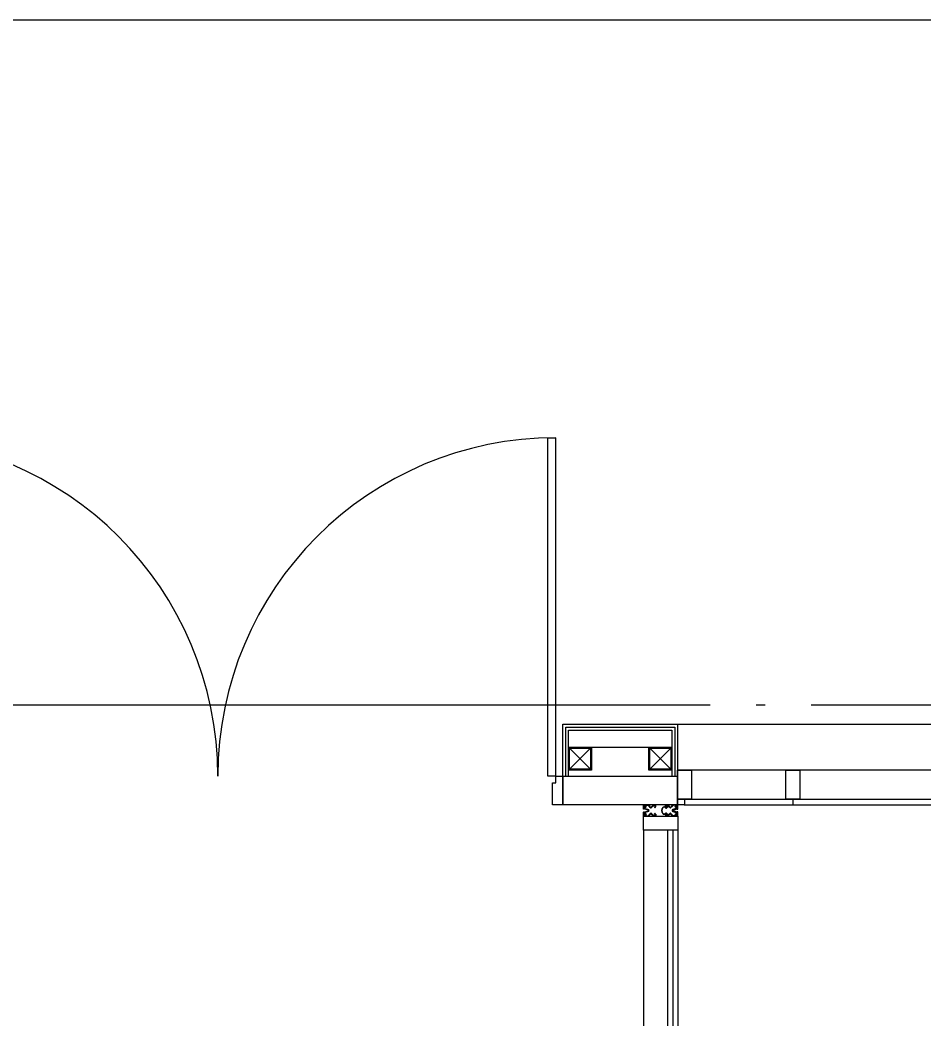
# Model space of a CAD drawing. Header units: millimetres. Extents: x -168200 to 672800, y -7409 to 118800.
# Drawn here: x 274340 to 278270, y 41530 to 45875 of the extents above; entities that cross this region are included whole.
import ezdxf

# ---------------------------------------------------------------- set-up
doc = ezdxf.new("R2010")
doc.units = ezdxf.units.MM
doc.header["$LTSCALE"] = 200
doc.linetypes.add('CEN-GAUN', pattern=[32.2, 30, -1, 0.2, -1])
doc.layers.add('1 BA', color=9, linetype='Continuous')
doc.layers.add('1 CEN', color=15, linetype='CEN-GAUN')

msp = doc.modelspace()

# ---------------------------------------------------------------- linework, layer by layer
at = {"layer": '1 BA'}
for p, q in [((281284.4, 45875), (270300, 45875)), ((276635, 42590), (276635, 44060)), ((276635, 44060), (276670, 44060)), ((276670, 42590), (276670, 44060)), ((276700, 42590), (276700, 42815)), ((276700, 42815), (277198.8, 42815)), ((276712.5, 42590), (276712.5, 42802.5)), ((276712.5, 42802.5), (277186.3, 42802.5)), ((277186.3, 42802.5), (277186.3, 42590)), ((277198.8, 42815), (280425, 42815)), ((277198.8, 42815), (277198.8, 42590)), ((276725, 42590), (276725, 42790)), ((276725, 42790), (277173.8, 42790)), ((277173.8, 42790), (277173.8, 42590)), ((276825, 42715), (277173.8, 42715)), ((276729.5, 42710.5), (276820.5, 42619.5)), ((276820.5, 42710.5), (276729.5, 42619.5)), ((276729.5, 42710.5), (276820.5, 42619.5)), ((276820.5, 42710.5), (276729.5, 42619.5)), ((276729.5, 42710.5), (276820.5, 42619.5)), ((276820.5, 42710.5), (276729.5, 42619.5)), ((276729.5, 42710.5), (276820.5, 42619.5)), ((276820.5, 42710.5), (276729.5, 42619.5)), ((277078.3, 42710.5), (277169.3, 42619.5)), ((277169.3, 42710.5), (277078.3, 42619.5)), ((277078.3, 42710.5), (277169.3, 42619.5)), ((277169.3, 42710.5), (277078.3, 42619.5)), ((277078.3, 42710.5), (277169.3, 42619.5)), ((277169.3, 42710.5), (277078.3, 42619.5)), ((277078.3, 42710.5), (277169.3, 42619.5)), ((277169.3, 42710.5), (277078.3, 42619.5)), ((276670, 42590), (276635, 42590)), ((276670, 42560), (276670, 42590)), ((276670, 42590), (276700, 42590)), ((276700, 42465), (276700, 42590)), ((276700, 42590), (277198.8, 42590)), ((276700, 42590), (276700, 42465)), ((277198.8, 42615), (277258.8, 42615)), ((277198.8, 42465), (277198.8, 42615)), ((277198.8, 42590), (277198.8, 42465)), ((277258.8, 42615), (277258.8, 42489)), ((277670, 42615), (277730, 42615)), ((277670, 42489), (277670, 42615)), ((277730, 42615), (277730, 42489)), ((276655, 42465), (276655, 42560)), ((276655, 42560), (276670, 42560)), ((276700, 42465), (276655, 42465)), ((276655, 42465), (276655, 42465)), ((276655, 42465), (276655, 42465)), ((277198.8, 42465), (276700, 42465)), ((277050, 42446.5), (277050, 42464.5)), ((277050.5, 42465), (277053, 42465)), ((277055.5, 42465), (277053.5, 42465)), ((277053.5, 42465), (277053.5, 42461.6)), ((277055.5, 42465), (277053.5, 42465)), ((277053.5, 42465), (277053.5, 42461.6)), ((277053.5, 42464.5), (277053.5, 42460.6)), ((277053.5, 42458.5), (277053.5, 42457.1)), ((277053.5, 42455), (277053.5, 42451)), ((277053.5, 42454), (277053.5, 42452.3)), ((277053.5, 42454), (277053.5, 42452.3)), ((277053.7, 42461.2), (277054.9, 42460.4)), ((277053.7, 42461.2), (277054.9, 42460.4)), ((277054.9, 42455.2), (277053.7, 42454.4)), ((277054.9, 42455.2), (277053.7, 42454.4)), ((277053.8, 42460.3), (277055.8, 42460.3)), ((277056.8, 42458.8), (277053.8, 42458.8)), ((277053.8, 42456.8), (277056.8, 42456.8)), ((277055.8, 42455.3), (277053.8, 42455.3)), ((277054.5, 42451.3), (277056.5, 42451.3)), ((277054.5, 42451.3), (277056.5, 42451.3)), ((277055.2, 42460.3), (277055.3, 42460.3)), ((277055.2, 42460.3), (277055.3, 42460.3)), ((277055.3, 42455.3), (277055.2, 42455.3)), ((277055.3, 42455.3), (277055.2, 42455.3)), ((277055.5, 42464.3), (277055.5, 42465)), ((277055.5, 42464.3), (277055.5, 42465)), ((277071, 42464.3), (277055.5, 42464.3)), ((277071, 42464.3), (277055.5, 42464.3)), ((277055.5, 42460.5), (277055.5, 42461.8)), ((277055.5, 42460.5), (277055.5, 42461.8)), ((277055.5, 42453.8), (277055.5, 42455.1)), ((277055.5, 42453.8), (277055.5, 42455.1)), ((277055.8, 42460.3), (277055.8, 42460.7)), ((277055.8, 42454.9), (277055.8, 42455.3)), ((277056, 42462.3), (277056.4, 42462.3)), ((277056, 42462.3), (277056.4, 42462.3)), ((277056.4, 42453.3), (277056, 42453.3)), ((277056.4, 42453.3), (277056, 42453.3)), ((277056.6, 42461.1), (277059.3, 42458.5)), ((277059.3, 42457.1), (277056.6, 42454.5)), ((277057.9, 42458.2), (277056.8, 42458.8)), ((277056.8, 42456.8), (277057.9, 42457.4)), ((277057.1, 42462), (277060.9, 42458.2)), ((277057.1, 42462), (277060.9, 42458.2)), ((277060.9, 42457.4), (277057.1, 42453.6)), ((277060.9, 42457.4), (277057.1, 42453.6)), ((277057.2, 42451.6), (277062, 42456.4)), ((277057.2, 42451.6), (277062, 42456.4)), ((277062, 42459.2), (277059.3, 42461.9)), ((277062, 42459.2), (277059.3, 42461.9)), ((277059.6, 42462.8), (277070.3, 42462.8)), ((277059.6, 42462.8), (277070.3, 42462.8)), ((277079, 42465), (277071, 42465)), ((277071, 42465), (277071, 42464.3)), ((277079, 42465), (277071, 42465)), ((277071, 42465), (277071, 42464.3)), ((277071, 42462.5), (277076.9, 42456.7)), ((277071, 42462.5), (277076.9, 42456.7)), ((277082.1, 42453.5), (277073.9, 42461.8)), ((277082.1, 42453.5), (277073.9, 42461.8)), ((277074.6, 42463.5), (277079, 42463.5)), ((277074.6, 42463.5), (277079, 42463.5)), ((277076.9, 42456.7), (277077.2, 42456.7)), ((277076.9, 42456.7), (277077.2, 42456.7)), ((277077.2, 42456.7), (277077.2, 42456.3)), ((277077.2, 42456.7), (277077.2, 42456.3)), ((277077.2, 42456.3), (277081.8, 42451.8)), ((277077.2, 42456.3), (277081.8, 42451.8)), ((277079, 42463.5), (277079, 42465)), ((277079, 42463.5), (277079, 42465)), ((277094, 42464.7), (277082.8, 42453.5)), ((277094, 42464.7), (277082.8, 42453.5)), ((277083.2, 42451.8), (277092.1, 42460.7)), ((277083.2, 42451.8), (277092.1, 42460.7)), ((277092.1, 42460.7), (277092.6, 42460.2)), ((277092.1, 42460.7), (277092.6, 42460.2)), ((277093, 42460.1), (277094.4, 42460.3)), ((277093, 42460.1), (277094.4, 42460.3)), ((277093.9, 42462.4), (277094.6, 42463.2)), ((277093.9, 42462.4), (277094.6, 42463.2)), ((277094.8, 42460.8), (277093.9, 42461.7)), ((277094.8, 42460.8), (277093.9, 42461.7)), ((277102.5, 42465), (277094.7, 42465)), ((277102.5, 42465), (277094.7, 42465)), ((277094.7, 42460.4), (277094.8, 42460.5)), ((277094.7, 42460.4), (277094.8, 42460.5)), ((277095.3, 42463.5), (277101.5, 42463.5)), ((277095.3, 42463.5), (277101.5, 42463.5)), ((277098.8, 42455.9), (277098.6, 42454.5)), ((277098.8, 42455.9), (277098.6, 42454.5)), ((277098.7, 42454.1), (277099.5, 42453.3)), ((277098.7, 42454.1), (277099.5, 42453.3)), ((277099, 42456.3), (277098.9, 42456.2)), ((277099, 42456.3), (277098.9, 42456.2)), ((277100.2, 42455.4), (277099.3, 42456.3)), ((277100.2, 42455.4), (277099.3, 42456.3)), ((277101.7, 42456.1), (277100.9, 42455.4)), ((277101.7, 42456.1), (277100.9, 42455.4)), ((277100.9, 42453.3), (277103.2, 42455.5)), ((277100.9, 42453.3), (277103.2, 42455.5)), ((277102, 42463), (277102, 42456.8)), ((277102, 42463), (277102, 42456.8)), ((277103.5, 42456.2), (277103.5, 42464)), ((277103.5, 42456.2), (277103.5, 42464)), ((277144.9, 42452.8), (277146.9, 42450.8)), ((277147.7, 42451.5), (277145.6, 42453.6)), ((277146.5, 42456.2), (277146.5, 42464)), ((277146.5, 42456.2), (277146.5, 42464)), ((277149.1, 42453.3), (277146.8, 42455.5)), ((277149.1, 42453.3), (277146.8, 42455.5)), ((277147.5, 42465), (277155.3, 42465)), ((277147.5, 42465), (277155.3, 42465)), ((277148, 42463), (277148, 42456.8)), ((277148, 42463), (277148, 42456.8)), ((277148.3, 42456.1), (277149.1, 42455.4)), ((277148.3, 42456.1), (277149.1, 42455.4)), ((277154.7, 42463.5), (277148.5, 42463.5)), ((277154.7, 42463.5), (277148.5, 42463.5)), ((277152.4, 42454.9), (277149.1, 42451.5)), ((277149.5, 42460.8), (277150, 42456.4)), ((277149.8, 42450.8), (277158.8, 42459.8)), ((277149.8, 42455.4), (277150.7, 42456.3)), ((277149.8, 42455.4), (277150.7, 42456.3)), ((277151.3, 42454.1), (277150.5, 42453.3)), ((277151.3, 42454.1), (277150.5, 42453.3)), ((277150.6, 42456.3), (277151, 42456.7)), ((277151.5, 42457.8), (277150.9, 42459.7)), ((277151, 42456.7), (277152.4, 42455.3)), ((277151, 42456.3), (277151.1, 42456.2)), ((277151, 42456.3), (277151.1, 42456.2)), ((277155.5, 42461.9), (277151.2, 42462.4)), ((277151.2, 42455.9), (277151.4, 42454.5)), ((277151.2, 42455.9), (277151.4, 42454.5)), ((277153, 42456.4), (277151.5, 42457.8)), ((277152.2, 42461), (277154.1, 42460.4)), ((277155.5, 42458.2), (277153.7, 42456.4)), ((277154.1, 42460.4), (277155.5, 42459)), ((277155.2, 42460.8), (277156.1, 42461.7)), ((277155.2, 42460.8), (277156.1, 42461.7)), ((277155.2, 42460.9), (277155.6, 42461.4)), ((277156.6, 42459.5), (277155.2, 42460.9)), ((277155.3, 42460.4), (277155.2, 42460.5)), ((277155.3, 42460.4), (277155.2, 42460.5)), ((277156.1, 42462.4), (277155.4, 42463.2)), ((277156.1, 42462.4), (277155.4, 42463.2)), ((277157, 42460.1), (277155.6, 42460.3)), ((277157, 42460.1), (277155.6, 42460.3)), ((277156, 42464.7), (277167.2, 42453.5)), ((277156, 42464.7), (277167.2, 42453.5)), ((277158, 42460.5), (277157.1, 42459.5)), ((277157.9, 42460.7), (277157.4, 42460.2)), ((277157.9, 42460.7), (277157.4, 42460.2)), ((277166.8, 42451.8), (277157.9, 42460.7)), ((277166.8, 42451.8), (277157.9, 42460.7)), ((277158.8, 42460.2), (277158.5, 42460.5)), ((277167.9, 42453.5), (277176.1, 42461.8)), ((277167.9, 42453.5), (277176.1, 42461.8)), ((277172.8, 42456.3), (277168.2, 42451.8)), ((277172.8, 42456.3), (277168.2, 42451.8)), ((277171, 42463.5), (277171, 42465)), ((277171, 42465), (277179, 42465)), ((277171, 42463.5), (277171, 42465)), ((277171, 42465), (277179, 42465)), ((277175.4, 42463.5), (277171, 42463.5)), ((277175.4, 42463.5), (277171, 42463.5)), ((277173.1, 42456.7), (277172.8, 42456.7)), ((277172.8, 42456.7), (277172.8, 42456.3)), ((277173.1, 42456.7), (277172.8, 42456.7)), ((277172.8, 42456.7), (277172.8, 42456.3)), ((277179, 42462.5), (277173.1, 42456.7)), ((277179, 42462.5), (277173.1, 42456.7)), ((277179, 42465), (277179, 42464.3)), ((277179, 42465), (277179, 42464.3)), ((277179, 42464.3), (277194.5, 42464.3)), ((277179, 42464.3), (277194.5, 42464.3)), ((277190.4, 42462.8), (277179.7, 42462.8)), ((277190.4, 42462.8), (277179.7, 42462.8)), ((277188, 42459.2), (277190.7, 42461.9)), ((277188, 42459.2), (277190.7, 42461.9)), ((277192.8, 42451.6), (277188, 42456.4)), ((277192.8, 42451.6), (277188, 42456.4)), ((277192.9, 42462), (277189.1, 42458.2)), ((277192.9, 42462), (277189.1, 42458.2)), ((277189.1, 42457.4), (277192.9, 42453.6)), ((277189.1, 42457.4), (277192.9, 42453.6)), ((277193.4, 42461.1), (277190.7, 42458.5)), ((277190.7, 42457.1), (277193.4, 42454.5)), ((277192.1, 42458.2), (277193.2, 42458.8)), ((277193.2, 42456.8), (277192.1, 42457.4)), ((277193.2, 42458.8), (277196.2, 42458.8)), ((277196.2, 42456.8), (277193.2, 42456.8)), ((277195.5, 42451.3), (277193.5, 42451.3)), ((277195.5, 42451.3), (277193.5, 42451.3)), ((277194, 42462.3), (277193.6, 42462.3)), ((277194, 42462.3), (277193.6, 42462.3)), ((277193.6, 42453.3), (277194, 42453.3)), ((277193.6, 42453.3), (277194, 42453.3)), ((277194.2, 42460.3), (277194.2, 42460.7)), ((277196.2, 42460.3), (277194.2, 42460.3)), ((277194.2, 42454.9), (277194.2, 42455.3)), ((277194.2, 42455.3), (277196.2, 42455.3)), ((277194.5, 42464.3), (277194.5, 42465)), ((277194.5, 42465), (277196.5, 42465)), ((277194.5, 42464.3), (277194.5, 42465)), ((277194.5, 42465), (277196.5, 42465)), ((277194.5, 42460.5), (277194.5, 42461.8)), ((277194.5, 42460.5), (277194.5, 42461.8)), ((277194.5, 42453.8), (277194.5, 42455.1)), ((277194.5, 42453.8), (277194.5, 42455.1)), ((277194.8, 42460.3), (277194.7, 42460.3)), ((277194.8, 42460.3), (277194.7, 42460.3)), ((277194.7, 42455.3), (277194.8, 42455.3)), ((277194.7, 42455.3), (277194.8, 42455.3)), ((277196.3, 42461.2), (277195.1, 42460.4)), ((277196.3, 42461.2), (277195.1, 42460.4)), ((277195.1, 42455.2), (277196.3, 42454.4)), ((277195.1, 42455.2), (277196.3, 42454.4)), ((277196.5, 42465), (277196.5, 42461.6)), ((277196.5, 42465), (277196.5, 42461.6)), ((277196.5, 42464.5), (277196.5, 42460.6)), ((277196.5, 42458.5), (277196.5, 42457.1)), ((277196.5, 42455), (277196.5, 42451)), ((277196.5, 42454), (277196.5, 42452.3)), ((277196.5, 42454), (277196.5, 42452.3)), ((277199.5, 42465), (277197, 42465)), ((277258.8, 42489), (277198.8, 42489)), ((277228.8, 42465), (277198.8, 42465)), ((277200, 42446.5), (277200, 42464.5)), ((277228.8, 42489), (277228.8, 42465)), ((277730, 42489), (277670, 42489)), ((277700, 42489), (277700, 42465)), ((277050, 42415.5), (277050, 42433.5)), ((277050, 42415), (277200, 42415)), ((277050, 42355), (277050, 42415)), ((277053, 42446), (277050.5, 42446)), ((277050.5, 42434), (277053, 42434)), ((277053, 42415), (277050.5, 42415)), ((277071, 42441.4), (277053.5, 42447.1)), ((277053.5, 42447.1), (277053.5, 42446.5)), ((277053.5, 42432.9), (277071, 42438.6)), ((277053.5, 42433.5), (277053.5, 42432.9)), ((277053.5, 42429), (277053.5, 42425)), ((277053.5, 42426), (277053.5, 42427.7)), ((277053.5, 42426), (277053.5, 42427.7)), ((277053.5, 42421.5), (277053.5, 42422.9)), ((277053.5, 42419.4), (277053.5, 42415.5)), ((277053.5, 42415), (277053.5, 42418.4)), ((277053.5, 42415), (277053.5, 42418.4)), ((277055.5, 42415), (277053.5, 42415)), ((277055.5, 42415), (277053.5, 42415)), ((277054.9, 42424.8), (277053.7, 42425.6)), ((277054.9, 42424.8), (277053.7, 42425.6)), ((277053.7, 42418.8), (277054.9, 42419.6)), ((277053.7, 42418.8), (277054.9, 42419.6)), ((277053.8, 42424.7), (277055.8, 42424.7)), ((277053.8, 42423.2), (277056.8, 42423.2)), ((277056.8, 42421.2), (277053.8, 42421.2)), ((277055.8, 42419.7), (277053.8, 42419.7)), ((277054.1, 42450.1), (277071.9, 42444.3)), ((277071.9, 42435.7), (277054.1, 42429.9)), ((277054.5, 42428.7), (277056.5, 42428.7)), ((277054.5, 42428.7), (277056.5, 42428.7)), ((277055.3, 42424.7), (277055.2, 42424.7)), ((277055.3, 42424.7), (277055.2, 42424.7)), ((277055.2, 42419.7), (277055.3, 42419.7)), ((277055.2, 42419.7), (277055.3, 42419.7)), ((277055.5, 42426.2), (277055.5, 42424.9)), ((277055.5, 42426.2), (277055.5, 42424.9)), ((277055.5, 42419.5), (277055.5, 42418.2)), ((277055.5, 42419.5), (277055.5, 42418.2)), ((277071, 42415.7), (277055.5, 42415.7)), ((277055.5, 42415.7), (277055.5, 42415)), ((277071, 42415.7), (277055.5, 42415.7)), ((277055.5, 42415.7), (277055.5, 42415)), ((277055.8, 42424.7), (277055.8, 42425.1)), ((277055.8, 42419.3), (277055.8, 42419.7)), ((277056.4, 42426.7), (277056, 42426.7)), ((277056.4, 42426.7), (277056, 42426.7)), ((277056, 42417.7), (277056.4, 42417.7)), ((277056, 42417.7), (277056.4, 42417.7)), ((277056.6, 42425.5), (277059.3, 42422.9)), ((277059.3, 42421.5), (277056.6, 42418.9)), ((277056.8, 42423.2), (277057.9, 42422.6)), ((277057.9, 42421.8), (277056.8, 42421.2)), ((277060.9, 42422.6), (277057.1, 42426.4)), ((277060.9, 42422.6), (277057.1, 42426.4)), ((277057.1, 42418), (277060.9, 42421.8)), ((277057.1, 42418), (277060.9, 42421.8)), ((277057.2, 42428.4), (277062, 42423.6)), ((277057.2, 42428.4), (277062, 42423.6)), ((277062, 42420.8), (277059.3, 42418.1)), ((277062, 42420.8), (277059.3, 42418.1)), ((277059.6, 42417.2), (277070.3, 42417.2)), ((277059.6, 42417.2), (277070.3, 42417.2)), ((277071, 42417.5), (277076.9, 42423.3)), ((277071, 42417.5), (277076.9, 42423.3)), ((277071, 42415), (277071, 42415.7)), ((277071, 42415), (277071, 42415.7)), ((277079, 42415), (277071, 42415)), ((277079, 42415), (277071, 42415)), ((277082.1, 42426.5), (277073.9, 42418.2)), ((277082.1, 42426.5), (277073.9, 42418.2)), ((277074.6, 42416.5), (277079, 42416.5)), ((277074.6, 42416.5), (277079, 42416.5)), ((277076.9, 42423.3), (277077.2, 42423.3)), ((277076.9, 42423.3), (277077.2, 42423.3)), ((277077.2, 42423.7), (277081.8, 42428.2)), ((277077.2, 42423.7), (277081.8, 42428.2)), ((277077.2, 42423.3), (277077.2, 42423.7)), ((277077.2, 42423.3), (277077.2, 42423.7)), ((277079, 42416.5), (277079, 42415)), ((277079, 42416.5), (277079, 42415)), ((277094, 42415.3), (277082.8, 42426.5)), ((277094, 42415.3), (277082.8, 42426.5)), ((277083.2, 42428.2), (277092.1, 42419.3)), ((277083.2, 42428.2), (277092.1, 42419.3)), ((277092.1, 42419.3), (277092.6, 42419.8)), ((277092.1, 42419.3), (277092.6, 42419.8)), ((277093, 42419.9), (277094.4, 42419.7)), ((277093, 42419.9), (277094.4, 42419.7)), ((277094.8, 42419.2), (277093.9, 42418.3)), ((277094.8, 42419.2), (277093.9, 42418.3)), ((277093.9, 42417.6), (277094.6, 42416.8)), ((277093.9, 42417.6), (277094.6, 42416.8)), ((277094.7, 42419.6), (277094.8, 42419.5)), ((277094.7, 42419.6), (277094.8, 42419.5)), ((277102.5, 42415), (277094.7, 42415)), ((277102.5, 42415), (277094.7, 42415)), ((277095.3, 42416.5), (277101.5, 42416.5)), ((277095.3, 42416.5), (277101.5, 42416.5)), ((277098.8, 42424.1), (277098.6, 42425.5)), ((277098.8, 42424.1), (277098.6, 42425.5)), ((277098.7, 42425.9), (277099.5, 42426.7)), ((277098.7, 42425.9), (277099.5, 42426.7)), ((277099, 42423.7), (277098.9, 42423.8)), ((277099, 42423.7), (277098.9, 42423.8)), ((277100.2, 42424.6), (277099.3, 42423.7)), ((277100.2, 42424.6), (277099.3, 42423.7)), ((277100.9, 42426.7), (277103.2, 42424.5)), ((277100.9, 42426.7), (277103.2, 42424.5)), ((277101.7, 42423.9), (277100.9, 42424.6)), ((277101.7, 42423.9), (277100.9, 42424.6)), ((277102, 42417), (277102, 42423.2)), ((277102, 42417), (277102, 42423.2)), ((277103.5, 42423.8), (277103.5, 42416)), ((277103.5, 42423.8), (277103.5, 42416)), ((277146.9, 42429.3), (277144.9, 42427.2)), ((277145.6, 42426.5), (277147.7, 42428.6)), ((277146.5, 42423.8), (277146.5, 42416)), ((277146.5, 42423.8), (277146.5, 42416)), ((277149.1, 42426.7), (277146.8, 42424.5)), ((277149.1, 42426.7), (277146.8, 42424.5)), ((277147.5, 42415), (277155.3, 42415)), ((277147.5, 42415), (277155.3, 42415)), ((277148, 42417), (277148, 42423.2)), ((277148, 42417), (277148, 42423.2)), ((277148.3, 42423.9), (277149.1, 42424.6)), ((277148.3, 42423.9), (277149.1, 42424.6)), ((277154.7, 42416.5), (277148.5, 42416.5)), ((277154.7, 42416.5), (277148.5, 42416.5)), ((277149.1, 42428.6), (277152.4, 42425.2)), ((277150, 42423.6), (277149.5, 42419.3)), ((277158.8, 42420.3), (277149.8, 42429.3)), ((277149.8, 42424.6), (277150.7, 42423.7)), ((277149.8, 42424.6), (277150.7, 42423.7)), ((277151.3, 42425.9), (277150.5, 42426.7)), ((277151.3, 42425.9), (277150.5, 42426.7)), ((277151, 42423.4), (277150.6, 42423.8)), ((277151.5, 42422.3), (277150.9, 42420.4)), ((277152.4, 42424.8), (277151, 42423.4)), ((277151, 42423.7), (277151.1, 42423.8)), ((277151, 42423.7), (277151.1, 42423.8)), ((277151.2, 42424.1), (277151.4, 42425.5)), ((277151.2, 42424.1), (277151.4, 42425.5)), ((277151.2, 42417.6), (277155.5, 42418.2)), ((277153, 42423.7), (277151.5, 42422.3)), ((277152.2, 42419.1), (277154.1, 42419.7)), ((277155.5, 42421.8), (277153.7, 42423.7)), ((277154.1, 42419.7), (277155.5, 42421.1)), ((277155.2, 42419.2), (277156.6, 42420.6)), ((277155.3, 42419.6), (277155.2, 42419.5)), ((277155.3, 42419.6), (277155.2, 42419.5)), ((277155.6, 42418.7), (277155.2, 42419.2)), ((277155.2, 42419.2), (277156.1, 42418.3)), ((277155.2, 42419.2), (277156.1, 42418.3)), ((277156.1, 42417.6), (277155.4, 42416.8)), ((277156.1, 42417.6), (277155.4, 42416.8)), ((277157, 42419.9), (277155.6, 42419.7)), ((277157, 42419.9), (277155.6, 42419.7)), ((277156, 42415.3), (277167.2, 42426.5)), ((277156, 42415.3), (277167.2, 42426.5)), ((277157.1, 42420.6), (277158, 42419.6)), ((277157.9, 42419.3), (277157.4, 42419.8)), ((277157.9, 42419.3), (277157.4, 42419.8)), ((277166.8, 42428.2), (277157.9, 42419.3)), ((277166.8, 42428.2), (277157.9, 42419.3)), ((277158.5, 42419.6), (277158.8, 42419.9)), ((277167.9, 42426.5), (277176.1, 42418.2)), ((277167.9, 42426.5), (277176.1, 42418.2)), ((277172.8, 42423.7), (277168.2, 42428.2)), ((277172.8, 42423.7), (277168.2, 42428.2)), ((277175.4, 42416.5), (277171, 42416.5)), ((277171, 42416.5), (277171, 42415)), ((277175.4, 42416.5), (277171, 42416.5)), ((277171, 42416.5), (277171, 42415)), ((277171, 42415), (277179, 42415)), ((277171, 42415), (277179, 42415)), ((277172.8, 42423.3), (277172.8, 42423.7)), ((277172.8, 42423.3), (277172.8, 42423.7)), ((277173.1, 42423.3), (277172.8, 42423.3)), ((277173.1, 42423.3), (277172.8, 42423.3)), ((277179, 42417.5), (277173.1, 42423.3)), ((277179, 42417.5), (277173.1, 42423.3)), ((277195.9, 42450.1), (277178.1, 42444.3)), ((277178.1, 42435.7), (277195.9, 42429.9)), ((277179, 42441.4), (277196.5, 42447.1)), ((277196.5, 42432.9), (277179, 42438.6)), ((277179, 42415), (277179, 42415.7)), ((277179, 42415.7), (277194.5, 42415.7)), ((277179, 42415), (277179, 42415.7)), ((277179, 42415.7), (277194.5, 42415.7)), ((277190.4, 42417.2), (277179.7, 42417.2)), ((277190.4, 42417.2), (277179.7, 42417.2)), ((277192.8, 42428.4), (277188, 42423.6)), ((277192.8, 42428.4), (277188, 42423.6)), ((277188, 42420.8), (277190.7, 42418.1)), ((277188, 42420.8), (277190.7, 42418.1)), ((277189.1, 42422.6), (277192.9, 42426.4)), ((277189.1, 42422.6), (277192.9, 42426.4)), ((277192.9, 42418), (277189.1, 42421.8)), ((277192.9, 42418), (277189.1, 42421.8)), ((277193.4, 42425.5), (277190.7, 42422.9)), ((277190.7, 42421.5), (277193.4, 42418.9)), ((277193.2, 42423.2), (277192.1, 42422.6)), ((277192.1, 42421.8), (277193.2, 42421.2)), ((277196.2, 42423.2), (277193.2, 42423.2)), ((277193.2, 42421.2), (277196.2, 42421.2)), ((277195.5, 42428.7), (277193.5, 42428.7)), ((277195.5, 42428.7), (277193.5, 42428.7)), ((277193.6, 42426.7), (277194, 42426.7)), ((277193.6, 42426.7), (277194, 42426.7)), ((277194, 42417.7), (277193.6, 42417.7)), ((277194, 42417.7), (277193.6, 42417.7)), ((277194.2, 42424.7), (277194.2, 42425.1)), ((277196.2, 42424.7), (277194.2, 42424.7)), ((277194.2, 42419.3), (277194.2, 42419.7)), ((277194.2, 42419.7), (277196.2, 42419.7)), ((277194.5, 42426.2), (277194.5, 42424.9)), ((277194.5, 42426.2), (277194.5, 42424.9)), ((277194.5, 42419.5), (277194.5, 42418.2)), ((277194.5, 42419.5), (277194.5, 42418.2)), ((277194.5, 42415.7), (277194.5, 42415)), ((277194.5, 42415.7), (277194.5, 42415)), ((277194.5, 42415), (277196.5, 42415)), ((277194.5, 42415), (277196.5, 42415)), ((277194.7, 42424.7), (277194.8, 42424.7)), ((277194.7, 42424.7), (277194.8, 42424.7)), ((277194.8, 42419.7), (277194.7, 42419.7)), ((277194.8, 42419.7), (277194.7, 42419.7)), ((277195.1, 42424.8), (277196.3, 42425.6)), ((277195.1, 42424.8), (277196.3, 42425.6)), ((277196.3, 42418.8), (277195.1, 42419.6)), ((277196.3, 42418.8), (277195.1, 42419.6)), ((277196.5, 42447.1), (277196.5, 42446.5)), ((277196.5, 42433.5), (277196.5, 42432.9)), ((277196.5, 42429), (277196.5, 42425)), ((277196.5, 42426), (277196.5, 42427.7)), ((277196.5, 42426), (277196.5, 42427.7)), ((277196.5, 42421.5), (277196.5, 42422.9)), ((277196.5, 42419.4), (277196.5, 42415.5)), ((277196.5, 42415), (277196.5, 42418.4)), ((277196.5, 42415), (277196.5, 42418.4)), ((277197, 42446), (277199.5, 42446)), ((277199.5, 42434), (277197, 42434)), ((277197, 42415), (277199.5, 42415)), ((277200, 42415.5), (277200, 42433.5)), ((277200, 42415), (277200, 42355)), ((277200, 42355), (277050, 42355))]:
    msp.add_line(p, q, dxfattribs=at)
at = {"layer": '1 BA', "linetype": 'Continuous'}
for p, q in [((281284.4, 42615), (277198.8, 42615)), ((277050, 42355), (277050, 14520)), ((277200, 42355), (277200, 14580))]:
    msp.add_line(p, q, dxfattribs=at)
at = {"layer": '1 BA', "linetype": 'Continuous', "ltscale": 2}
for p, q in [((277198.8, 42489), (281410.4, 42489)), ((277227.6, 42465), (281434.4, 42465)), ((277156, 14580), (277156, 42355)), ((277180, 14580), (277180, 42355))]:
    msp.add_line(p, q, dxfattribs=at)
at = {"layer": '1 BA'}
for points in [[(276825, 42615), (276725, 42615), (276725, 42715), (276825, 42715)], [(277173.8, 42615), (277073.8, 42615), (277073.8, 42715), (277173.8, 42715)], [(276820.5, 42619.5), (276729.5, 42619.5), (276729.5, 42710.5), (276820.5, 42710.5)], [(277169.3, 42619.5), (277078.3, 42619.5), (277078.3, 42710.5), (277169.3, 42710.5)]]:
    msp.add_lwpolyline(points, close=True, dxfattribs=at)
for centre, radius, start, end in [((273730, 42590), 1470, 0, 90), ((276670, 42590), 1470, 90, 180), ((277050.5, 42464.5), 0.5, 90, 180), ((277053, 42464.5), 0.5, 0, 90), ((277053.5, 42450.3), 0.5, 106.6015, 325.2724), ((277053.3, 42451), 0.2, 286.6015, 360), ((277054, 42461.6), 0.5, 180, 235), ((277054, 42461.6), 0.5, 180, 235), ((277053.8, 42460.6), 0.3, 180, 270), ((277053.8, 42458.5), 0.3, 90, 180), ((277053.8, 42457.1), 0.3, 180, 270), ((277053.8, 42455), 0.3, 90, 180), ((277054, 42454), 0.5, 125, 180), ((277054, 42454), 0.5, 125, 180), ((277054.5, 42452.3), 1, 180, 270), ((277054.5, 42452.3), 1, 180, 270), ((277055.2, 42460.8), 0.5, 235, 270), ((277055.2, 42460.8), 0.5, 235, 270), ((277055.2, 42454.8), 0.5, 90, 125), ((277055.2, 42454.8), 0.5, 90, 125), ((277055.3, 42460.5), 0.2, 270, 360), ((277055.3, 42460.5), 0.2, 270, 0), ((277055.3, 42455.1), 0.2, 0, 90), ((277055.3, 42455.1), 0.2, 360, 90), ((277056, 42461.8), 0.5, 90, 180), ((277056, 42461.8), 0.5, 90, 180), ((277056, 42453.8), 0.5, 180, 270), ((277056, 42453.8), 0.5, 180, 270), ((277056.3, 42460.7), 0.5, 46.2557, 180), ((277056.3, 42454.9), 0.5, 180, 313.7443), ((277056.4, 42461.3), 1, 45, 90), ((277056.4, 42461.3), 1, 45, 90), ((277056.4, 42454.3), 1, 270, 315), ((277056.4, 42454.3), 1, 270, 315), ((277056.5, 42452.3), 1, 270, 315), ((277056.5, 42452.3), 1, 270, 315), ((277057.6, 42457.8), 0.5, 298.7298, 61.2702), ((277059.6, 42462.3), 0.5, 90, 225), ((277059.6, 42462.3), 0.5, 90, 225), ((277058.6, 42457.8), 1, 313.7443, 46.2557), ((277060.6, 42457.8), 0.5, 315, 45), ((277060.6, 42457.8), 0.5, 315, 45), ((277060.6, 42457.8), 2, 315, 45), ((277060.6, 42457.8), 2, 315, 45), ((277070.3, 42461.8), 1, 45, 90), ((277070.3, 42461.8), 1, 45, 90), ((277074.6, 42462.5), 1, 90, 225), ((277074.6, 42462.5), 1, 90, 225), ((277082.5, 42452.5), 1, 225, 315), ((277082.5, 42452.5), 1, 225, 315), ((277082.5, 42453.9), 0.5, 225, 315), ((277082.5, 42453.9), 0.5, 225, 315), ((277092.9, 42460.5), 0.5, 225, 280), ((277092.9, 42460.5), 0.5, 225, 280), ((277094.2, 42462.1), 0.5, 135, 225), ((277094.2, 42462.1), 0.5, 135, 225), ((277094.7, 42464), 1, 90, 135), ((277094.7, 42464), 1, 90, 135), ((277094.3, 42460.8), 0.5, 280, 315), ((277094.3, 42460.8), 0.5, 280, 315), ((277095.3, 42462.5), 1, 90, 135), ((277095.3, 42462.5), 1, 90, 135), ((277094.7, 42460.7), 0.2, 315, 45), ((277094.7, 42460.7), 0.2, 315, 45), ((277099, 42454.4), 0.5, 170, 225), ((277099, 42454.4), 0.5, 170, 225), ((277099.3, 42455.8), 0.5, 135, 170), ((277099.3, 42455.8), 0.5, 135, 170), ((277099.2, 42456.2), 0.2, 45, 135), ((277099.2, 42456.2), 0.2, 45, 135), ((277100.2, 42454), 1, 225, 315), ((277100.2, 42454), 1, 225, 315), ((277100.6, 42455.7), 0.5, 225, 315), ((277100.6, 42455.7), 0.5, 225, 315), ((277101.5, 42463), 0.5, 0, 90), ((277101.5, 42463), 0.5, 0, 90), ((277101, 42456.8), 1, 315, 0), ((277101, 42456.8), 1, 315, 360), ((277102.5, 42464), 1, 0, 90), ((277102.5, 42464), 1, 0, 90), ((277102.5, 42456.2), 1, 315, 360), ((277102.5, 42456.2), 1, 315, 360), ((277148.4, 42440), 19.5, 136.9559, 223.0416), ((277148.4, 42440), 18.5, 136.956, 223.0416), ((277140, 42447.9), 8.02, 45.1484, 136.8087), ((277140, 42447.9), 7, 45.0051, 136.9521), ((277147.5, 42464), 1, 90, 180), ((277147.5, 42464), 1, 90, 180), ((277147.5, 42456.2), 1, 180, 225), ((277147.5, 42456.2), 1, 180, 225), ((277148.4, 42452.2), 2, 225, 315), ((277148.4, 42452.2), 1, 225, 315), ((277148.5, 42463), 0.5, 90, 180), ((277148.5, 42463), 0.5, 90, 180), ((277149, 42456.8), 1, 180, 225), ((277149, 42456.8), 1, 180, 225), ((277149.4, 42455.7), 0.5, 225, 315), ((277149.4, 42455.7), 0.5, 225, 315), ((277149.8, 42454), 1, 225, 315), ((277149.8, 42454), 1, 225, 315), ((277151, 42461), 1.5, 82.3667, 187.6333), ((277150.3, 42456.5), 0.3, 187.6333, 315), ((277150.8, 42456.2), 0.2, 45, 135), ((277150.8, 42456.2), 0.2, 45, 135), ((277151.9, 42460), 1, 72.3778, 197.6222), ((277150.7, 42455.8), 0.5, 10, 45), ((277150.7, 42455.8), 0.5, 10, 45), ((277151, 42454.4), 0.5, 315, 10), ((277151, 42454.4), 0.5, 315, 10), ((277152.2, 42455.1), 0.3, 315, 45), ((277153.3, 42456.8), 0.5, 225, 315), ((277154.7, 42462.5), 1, 45, 90), ((277154.7, 42462.5), 1, 45, 90), ((277155.3, 42460.7), 0.2, 135, 225), ((277155.3, 42460.7), 0.2, 135, 225), ((277155.3, 42464), 1, 45, 90), ((277155.3, 42464), 1, 45, 90), ((277155.7, 42460.8), 0.5, 225, 260), ((277155.7, 42460.8), 0.5, 225, 260), ((277155.4, 42461.6), 0.3, 315, 82.3667), ((277155.2, 42458.6), 0.5, 315, 45), ((277155.8, 42462.1), 0.5, 315, 45), ((277155.8, 42462.1), 0.5, 315, 45), ((277156.8, 42459.7), 0.3, 225, 315), ((277157.1, 42460.5), 0.5, 260, 315), ((277157.1, 42460.5), 0.5, 260, 315), ((277158.3, 42460.3), 0.3, 45, 135), ((277158.5, 42460), 0.3, 315, 45), ((277167.5, 42452.5), 1, 225, 315), ((277167.5, 42452.5), 1, 225, 315), ((277167.5, 42453.9), 0.5, 225, 315), ((277167.5, 42453.9), 0.5, 225, 315), ((277175.4, 42462.5), 1, 315, 90), ((277175.4, 42462.5), 1, 315, 90), ((277179.7, 42461.8), 1, 90, 135), ((277179.7, 42461.8), 1, 90, 135), ((277189.4, 42457.8), 2, 135, 225), ((277189.4, 42457.8), 2, 135, 225), ((277189.4, 42457.8), 0.5, 135, 225), ((277189.4, 42457.8), 0.5, 135, 225), ((277190.4, 42462.3), 0.5, 315, 90), ((277190.4, 42462.3), 0.5, 315, 90), ((277191.4, 42457.8), 1, 133.7443, 226.2557), ((277192.4, 42457.8), 0.5, 118.7298, 241.2702), ((277193.5, 42452.3), 1, 225, 270), ((277193.5, 42452.3), 1, 225, 270), ((277193.6, 42461.3), 1, 90, 135), ((277193.6, 42461.3), 1, 90, 135), ((277193.6, 42454.3), 1, 225, 270), ((277193.6, 42454.3), 1, 225, 270), ((277193.7, 42460.7), 0.5, 360, 133.7443), ((277193.7, 42454.9), 0.5, 226.2557, 0), ((277194, 42461.8), 0.5, 0, 90), ((277194, 42461.8), 0.5, 0, 90), ((277194, 42453.8), 0.5, 270, 360), ((277194, 42453.8), 0.5, 270, 360), ((277194.7, 42460.5), 0.2, 180, 270), ((277194.7, 42460.5), 0.2, 180, 270), ((277194.7, 42455.1), 0.2, 90, 180), ((277194.7, 42455.1), 0.2, 90, 180), ((277194.8, 42460.8), 0.5, 270, 305), ((277194.8, 42460.8), 0.5, 270, 305), ((277194.8, 42454.8), 0.5, 55, 90), ((277194.8, 42454.8), 0.5, 55, 90), ((277195.5, 42452.3), 1, 270, 360), ((277195.5, 42452.3), 1, 270, 360), ((277196.5, 42450.3), 0.5, 214.7276, 73.3985), ((277196.2, 42460.6), 0.3, 270, 360), ((277196.2, 42458.5), 0.3, 360, 90), ((277196.2, 42457.1), 0.3, 270, 360), ((277196.2, 42455), 0.3, 360, 90), ((277196, 42461.6), 0.5, 305, 0), ((277196, 42461.6), 0.5, 305, 0), ((277196, 42454), 0.5, 360, 55), ((277196, 42454), 0.5, 360, 55), ((277197, 42464.5), 0.5, 90, 180), ((277196.7, 42451), 0.2, 180, 253.3985), ((277199.5, 42464.5), 0.5, 360, 90), ((277050.5, 42446.5), 0.5, 180, 270), ((277050.5, 42433.5), 0.5, 90, 180), ((277050.5, 42415.5), 0.5, 180, 270), ((277053, 42446.5), 0.5, 270, 0), ((277053, 42433.5), 0.5, 0, 90), ((277053.5, 42429.7), 0.5, 34.7276, 253.3985), ((277053, 42415.5), 0.5, 270, 360), ((277053.3, 42429), 0.2, 0, 73.3985), ((277054.5, 42427.7), 1, 90, 180), ((277054.5, 42427.7), 1, 90, 180), ((277054, 42426), 0.5, 180, 235), ((277054, 42426), 0.5, 180, 235), ((277053.8, 42425), 0.3, 180, 270), ((277053.8, 42422.9), 0.3, 90, 180), ((277053.8, 42421.5), 0.3, 180, 270), ((277053.8, 42419.4), 0.3, 90, 180), ((277054, 42418.4), 0.5, 125, 180), ((277054, 42418.4), 0.5, 125, 180), ((277054.1, 42449.9), 0.2, 71.8739, 145.2724), ((277054.1, 42430.1), 0.2, 214.7276, 288.1261), ((277055.2, 42425.2), 0.5, 235, 270), ((277055.2, 42425.2), 0.5, 235, 270), ((277055.2, 42419.2), 0.5, 90, 125), ((277055.2, 42419.2), 0.5, 90, 125), ((277055.3, 42424.9), 0.2, 270, 360), ((277055.3, 42424.9), 0.2, 270, 0), ((277055.3, 42419.5), 0.2, 0, 90), ((277055.3, 42419.5), 0.2, 360, 90), ((277056, 42426.2), 0.5, 90, 180), ((277056, 42426.2), 0.5, 90, 180), ((277056, 42418.2), 0.5, 180, 270), ((277056, 42418.2), 0.5, 180, 270), ((277056.3, 42425.1), 0.5, 46.2557, 180), ((277056.3, 42419.3), 0.5, 180, 313.7443), ((277056.4, 42425.7), 1, 45, 90), ((277056.4, 42425.7), 1, 45, 90), ((277056.4, 42418.7), 1, 270, 315), ((277056.4, 42418.7), 1, 270, 315), ((277056.5, 42427.7), 1, 45, 90), ((277056.5, 42427.7), 1, 45, 90), ((277057.6, 42422.2), 0.5, 298.7298, 61.2702), ((277059.6, 42417.7), 0.5, 135, 270), ((277059.6, 42417.7), 0.5, 135, 270), ((277058.6, 42422.2), 1, 313.7443, 46.2557), ((277060.6, 42422.2), 0.5, 315, 45), ((277060.6, 42422.2), 0.5, 315, 45), ((277060.6, 42422.2), 2, 315, 45), ((277060.6, 42422.2), 2, 315, 45), ((277070.3, 42418.2), 1, 270, 315), ((277070.3, 42418.2), 1, 270, 315), ((277070.5, 42440), 1.5, 288.1261, 71.8739), ((277070.5, 42440), 4.5, 288.1261, 71.8739), ((277074.6, 42417.5), 1, 135, 270), ((277074.6, 42417.5), 1, 135, 270), ((277082.5, 42427.5), 1, 45, 135), ((277082.5, 42427.5), 1, 45, 135), ((277082.5, 42426.1), 0.5, 45, 135), ((277082.5, 42426.1), 0.5, 45, 135), ((277092.9, 42419.5), 0.5, 80, 135), ((277092.9, 42419.5), 0.5, 80, 135), ((277094.2, 42417.9), 0.5, 135, 225), ((277094.2, 42417.9), 0.5, 135, 225), ((277094.7, 42416), 1, 225, 270), ((277094.7, 42416), 1, 225, 270), ((277094.3, 42419.2), 0.5, 45, 80), ((277094.3, 42419.2), 0.5, 45, 80), ((277095.3, 42417.5), 1, 225, 270), ((277095.3, 42417.5), 1, 225, 270), ((277094.7, 42419.3), 0.2, 315, 45), ((277094.7, 42419.3), 0.2, 315, 45), ((277099, 42425.6), 0.5, 135, 190), ((277099, 42425.6), 0.5, 135, 190), ((277099.3, 42424.2), 0.5, 190, 225), ((277099.3, 42424.2), 0.5, 190, 225), ((277099.2, 42423.8), 0.2, 225, 315), ((277099.2, 42423.8), 0.2, 225, 315), ((277100.2, 42426), 1, 45, 135), ((277100.2, 42426), 1, 45, 135), ((277100.6, 42424.3), 0.5, 45, 135), ((277100.6, 42424.3), 0.5, 45, 135), ((277101.5, 42417), 0.5, 270, 0), ((277101.5, 42417), 0.5, 270, 0), ((277101, 42423.2), 1, 0, 45), ((277101, 42423.2), 1, 0, 45), ((277102.5, 42416), 1, 270, 0), ((277102.5, 42416), 1, 270, 0), ((277102.5, 42423.8), 1, 0, 45), ((277102.5, 42423.8), 1, 0, 45), ((277140, 42432.2), 8, 223.0416, 315), ((277140, 42432.2), 7, 223.0416, 315), ((277147.5, 42423.8), 1, 135, 180), ((277147.5, 42423.8), 1, 135, 180), ((277147.5, 42416), 1, 180, 270), ((277147.5, 42416), 1, 180, 270), ((277148.4, 42427.8), 2, 45, 135), ((277148.4, 42427.8), 1, 45, 135), ((277149, 42423.2), 1, 135, 180), ((277149, 42423.2), 1, 135, 180), ((277148.5, 42417), 0.5, 180, 270), ((277148.5, 42417), 0.5, 180, 270), ((277149.8, 42426), 1, 45, 135), ((277149.8, 42426), 1, 45, 135), ((277149.4, 42424.3), 0.5, 45, 135), ((277149.4, 42424.3), 0.5, 45, 135), ((277151, 42419.1), 1.5, 172.3667, 277.6333), ((277150.3, 42423.6), 0.3, 45, 172.3667), ((277150.8, 42423.8), 0.2, 225, 315), ((277150.8, 42423.8), 0.2, 225, 315), ((277151.9, 42420.1), 1, 162.3778, 287.6222), ((277150.7, 42424.2), 0.5, 315, 350), ((277150.7, 42424.2), 0.5, 315, 350), ((277151, 42425.6), 0.5, 350, 45), ((277151, 42425.6), 0.5, 350, 45), ((277152.2, 42425), 0.3, 315, 45), ((277153.3, 42423.3), 0.5, 45, 135), ((277154.7, 42417.5), 1, 270, 315), ((277154.7, 42417.5), 1, 270, 315), ((277155.3, 42419.3), 0.2, 135, 225), ((277155.3, 42419.3), 0.2, 135, 225), ((277155.7, 42419.2), 0.5, 100, 135), ((277155.7, 42419.2), 0.5, 100, 135), ((277155.3, 42416), 1, 270, 315), ((277155.3, 42416), 1, 270, 315), ((277155.2, 42421.5), 0.5, 315, 45), ((277155.4, 42418.5), 0.3, 277.6333, 45), ((277155.8, 42417.9), 0.5, 315, 45), ((277155.8, 42417.9), 0.5, 315, 45), ((277156.8, 42420.4), 0.3, 45, 135), ((277157.1, 42419.5), 0.5, 45, 100), ((277157.1, 42419.5), 0.5, 45, 100), ((277158.3, 42419.8), 0.3, 225, 315), ((277158.5, 42420.1), 0.3, 315, 45), ((277167.5, 42427.5), 1, 45, 135), ((277167.5, 42427.5), 1, 45, 135), ((277167.5, 42426.1), 0.5, 45, 135), ((277167.5, 42426.1), 0.5, 45, 135), ((277179.5, 42440), 4.5, 108.1261, 251.8739), ((277175.4, 42417.5), 1, 270, 45), ((277175.4, 42417.5), 1, 270, 45), ((277179.5, 42440), 1.5, 108.1261, 251.8739), ((277179.7, 42418.2), 1, 225, 270), ((277179.7, 42418.2), 1, 225, 270), ((277189.4, 42422.2), 2, 135, 225), ((277189.4, 42422.2), 2, 135, 225), ((277189.4, 42422.2), 0.5, 135, 225), ((277189.4, 42422.2), 0.5, 135, 225), ((277191.4, 42422.2), 1, 133.7443, 226.2557), ((277190.4, 42417.7), 0.5, 270, 45), ((277190.4, 42417.7), 0.5, 270, 45), ((277192.4, 42422.2), 0.5, 118.7298, 241.2702), ((277193.5, 42427.7), 1, 90, 135), ((277193.5, 42427.7), 1, 90, 135), ((277193.6, 42425.7), 1, 90, 135), ((277193.6, 42425.7), 1, 90, 135), ((277193.6, 42418.7), 1, 225, 270), ((277193.6, 42418.7), 1, 225, 270), ((277193.7, 42425.1), 0.5, 0, 133.7443), ((277193.7, 42419.3), 0.5, 226.2557, 0), ((277194, 42426.2), 0.5, 0, 90), ((277194, 42426.2), 0.5, 0, 90), ((277194, 42418.2), 0.5, 270, 360), ((277194, 42418.2), 0.5, 270, 360), ((277194.7, 42424.9), 0.2, 180, 270), ((277194.7, 42424.9), 0.2, 180, 270), ((277194.7, 42419.5), 0.2, 90, 180), ((277194.7, 42419.5), 0.2, 90, 180), ((277194.8, 42425.2), 0.5, 270, 305), ((277194.8, 42425.2), 0.5, 270, 305), ((277194.8, 42419.2), 0.5, 55, 90), ((277194.8, 42419.2), 0.5, 55, 90), ((277195.5, 42427.7), 1, 0, 90), ((277195.5, 42427.7), 1, 0, 90), ((277195.9, 42449.9), 0.2, 34.7276, 108.1261), ((277195.9, 42430.1), 0.2, 251.8739, 325.2724), ((277196.5, 42429.7), 0.5, 286.6015, 145.2724), ((277196.2, 42425), 0.3, 270, 0), ((277196.2, 42422.9), 0.3, 0, 90), ((277196.2, 42421.5), 0.3, 270, 0), ((277196.2, 42419.4), 0.3, 0, 90), ((277196, 42426), 0.5, 305, 0), ((277196, 42426), 0.5, 305, 0), ((277196, 42418.4), 0.5, 360, 55), ((277196, 42418.4), 0.5, 0, 55), ((277197, 42446.5), 0.5, 180, 270), ((277197, 42433.5), 0.5, 90, 180), ((277196.7, 42429), 0.2, 106.6015, 180), ((277197, 42415.5), 0.5, 180, 270), ((277199.5, 42446.5), 0.5, 270, 360), ((277199.5, 42433.5), 0.5, 0, 90), ((277199.5, 42415.5), 0.5, 270, 0)]:
    msp.add_arc(centre, radius, start, end, dxfattribs=at)
at = {"layer": '1 CEN'}
msp.add_line((200500, 42900), (285700, 42900), dxfattribs=at)

doc.saveas('drawing.dxf')
